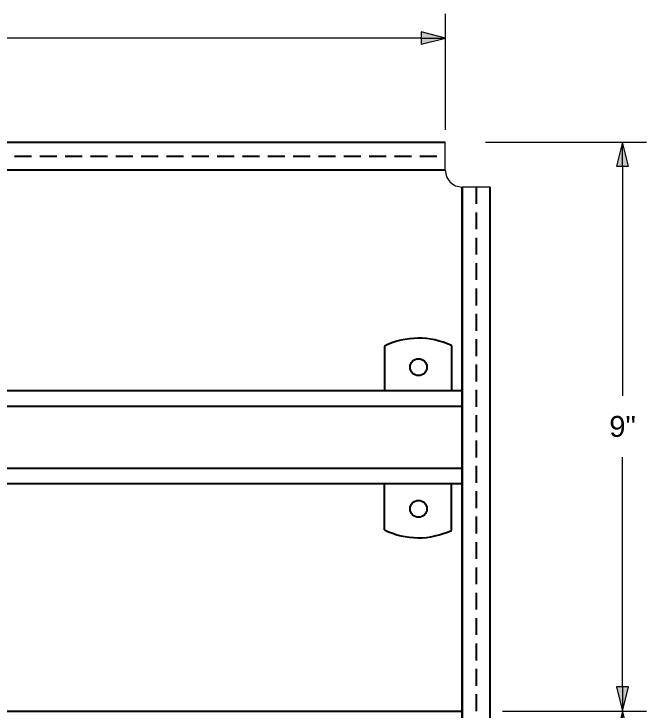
# Model space of a CAD drawing. Header units: inches. Extents: x -38 to 199, y -310 to 64.
# Drawn here: x 46.2 to 55.72, y 51.34 to 61.65 of the extents above; entities that cross this region are included whole.
import ezdxf

# ---------------------------------------------------------------- set-up
doc = ezdxf.new("R2010")
doc.units = ezdxf.units.IN
doc.header["$MEASUREMENT"] = 0
doc.linetypes.add('HIDDEN', pattern=[0.375, 0.25, -0.125])
doc.layers.add('DIMENSION (ANSI)', color=7, linetype='Continuous', lineweight=9)
doc.styles.add('Note Text (ANSI)', font='arial.ttf')
doc.dimstyles.new('DIM_0', dxfattribs={"dimscale": 4.75, "dimtxt": 0.065, "dimasz": 0.075, "dimexe": 0.075, "dimexo": 0.125, "dimgap": 0.0625, "dimtad": 0, "dimtih": 1, "dimtoh": 1, "dimrnd": 1e-08, "dimzin": 0, "dimdsep": 46, "dimlunit": 5, "dimtxsty": 'Note Text (ANSI)', "dimblk": 'Filled-1', "dimcen": 0.09, "dimdle": 0.45, "dimclrd": 256, "dimclre": 256, "dimclrt": 256, "dimadec": 0, "dimazin": 1, "dimtm": 1e-09, "dimtfac": 1.263158, "dimtofl": 0, "dimtmove": 0, "dimatfit": 3, "dimfxl": 1, "dimfrac": 2, "dimtolj": 1, "dimtzin": 4, "dimlwd": -1, "dimlwe": -1, "dimarcsym": 0})

# ---------------------------------------------------------------- blocks, each defined once
blk = doc.blocks.new('Filled-1')
at = {"color": 0}
for p, q in [((0, 0), (-1, 0.25)), ((-1, 0.25), (-1, -0.25)), ((-1, 0), (0, 0)), ((-1, -0.25), (0, 0))]:
    blk.add_line(p, q, dxfattribs=at)
blk.add_solid([(-1, -0.25), (0, 0), (-1, 0.25)], dxfattribs=at)
blk = doc.blocks.new('*D118')
at = {"layer": 'DEFPOINTS', "color": 0, "transparency": 16777216}
for p in [(52.586, 61.293), (18.083, 59.303), (52.586, 59.34)]:
    blk.add_point(p, dxfattribs=at)
at = {"layer": 'DIMENSION (ANSI)', "transparency": 16777216}
for p, q in [((18.083, 59.897), (18.083, 61.649)), ((52.586, 59.933), (52.586, 61.649)), ((18.439, 61.293), (34.74, 61.293)), ((52.23, 61.293), (35.929, 61.293))]:
    blk.add_line(p, q, dxfattribs=at)
at = {"layer": 'DIMENSION (ANSI)', "transparency": 16777216, "xscale": 0.35625, "yscale": 0.35625, "zscale": 0.35625, "rotation": 180}
blk.add_blockref('Filled-1', (18.083, 61.293), dxfattribs=at)
at = {"layer": 'DIMENSION (ANSI)', "transparency": 16777216, "xscale": 0.35625, "yscale": 0.35625, "zscale": 0.35625}
blk.add_blockref('Filled-1', (52.586, 61.293), dxfattribs=at)
at = {"layer": 'DIMENSION (ANSI)', "transparency": 16777216, "insert": (35.334, 61.293), "char_height": 0.3088, "attachment_point": 5, "style": 'Note Text (ANSI)'}
blk.add_mtext('\\A1;36"', dxfattribs=at)
blk = doc.blocks.new('*D120')
at = {"layer": 'DEFPOINTS', "color": 0, "transparency": 16777216}
for p in [(52.586, 59.755), (52.836, 51.34), (55.208, 51.34)]:
    blk.add_point(p, dxfattribs=at)
at = {"layer": 'DIMENSION (ANSI)', "transparency": 16777216}
for p, q in [((53.18, 59.755), (55.564, 59.755)), ((55.208, 59.398), (55.208, 56.002)), ((55.208, 51.696), (55.208, 55.093)), ((53.43, 51.34), (55.564, 51.34))]:
    blk.add_line(p, q, dxfattribs=at)
at = {"layer": 'DIMENSION (ANSI)', "transparency": 16777216, "xscale": 0.35625, "yscale": 0.35625, "zscale": 0.35625}
for p, rotation in [((55.208, 59.755), 90), ((55.208, 51.34), 270)]:
    blk.add_blockref('Filled-1', p, dxfattribs=dict(at, rotation=rotation))
at = {"layer": 'DIMENSION (ANSI)', "transparency": 16777216, "insert": (55.208, 55.547), "char_height": 0.3088, "attachment_point": 5, "style": 'Note Text (ANSI)'}
blk.add_mtext('\\A1;9"', dxfattribs=at)
blk = doc.blocks.new('*D121')
at = {"layer": 'DEFPOINTS', "color": 0, "transparency": 16777216}
for p in [(52.836, 51.34), (52.836, 49.34), (55.208, 49.34)]:
    blk.add_point(p, dxfattribs=at)
at = {"layer": 'DIMENSION (ANSI)', "transparency": 16777216}
for p, q in [((53.43, 51.34), (55.564, 51.34)), ((55.208, 50.983), (55.208, 50.794)), ((55.208, 49.696), (55.208, 49.885)), ((53.43, 49.34), (55.564, 49.34))]:
    blk.add_line(p, q, dxfattribs=at)
at = {"layer": 'DIMENSION (ANSI)', "transparency": 16777216, "xscale": 0.35625, "yscale": 0.35625, "zscale": 0.35625}
for p, rotation in [((55.208, 51.34), 90), ((55.208, 49.34), 270)]:
    blk.add_blockref('Filled-1', p, dxfattribs=dict(at, rotation=rotation))
at = {"layer": 'DIMENSION (ANSI)', "transparency": 16777216, "insert": (55.209, 50.34), "char_height": 0.3088, "attachment_point": 5, "style": 'Note Text (ANSI)'}
blk.add_mtext('\\A1;2.25"', dxfattribs=at)

msp = doc.modelspace()

# ---------------------------------------------------------------- linework, layer by layer
for p, q in [((18.0858, 59.75455), (52.5858, 59.75455)), ((52.8358, 59.08955), (52.8358, 25.07736)), ((53.2508, 25.31553), (53.2508, 59.08955)), ((51.68821, 56.73743), (51.68821, 56.0677)), ((52.67471, 56.74395), (52.67471, 56.07422)), ((52.8358, 56.07422), (40.80675, 56.07422)), ((40.80675, 55.84922), (52.8358, 55.84922)), ((40.80675, 55.84922), (52.8358, 55.84922)), ((52.8358, 54.92422), (40.80675, 54.92422)), ((52.8358, 54.92422), (40.80675, 54.92422)), ((52.8358, 54.69922), (40.80675, 54.69922)), ((52.8358, 54.69922), (40.80675, 54.69922)), ((51.68821, 54.01805), (51.68821, 54.6927)), ((52.67471, 54.01153), (52.67471, 54.68618))]:
    msp.add_line(p, q)
at = {"color": 7, "linetype": 'Continuous', "lineweight": 15}
for p, q in [((52.5858, 59.33955), (52.5858, 59.75455)), ((53.2508, 59.08955), (52.8358, 59.08955))]:
    msp.add_line(p, q, dxfattribs=at)
at = {"linetype": 'HIDDEN'}
for p, q in [((18.0858, 59.54705), (52.5858, 59.54705)), ((53.0433, 59.08955), (53.0433, 25.3629))]:
    msp.add_line(p, q, dxfattribs=at)
for points in [[(52.5858, 59.33955), (18.0858, 59.33955)], [(52.5858, 59.33955), (18.0858, 59.33955)], [(17.8358, 51.33955), (52.8358, 51.33955), (52.8358, 59.08955)], [(52.8358, 25.49569), (52.8358, 59.08955)], [(17.8358, 51.33955), (52.8358, 51.33955), (52.8358, 49.33955), (17.8358, 49.33955), (17.8358, 51.33955)]]:
    msp.add_lwpolyline(points)
for centre in [(52.18821, 56.42493), (52.18821, 54.33055)]:
    msp.add_circle(centre, 0.125)
at = {"color": 7, "linetype": 'Continuous', "lineweight": 15}
msp.add_arc((52.8358, 59.33955), 0.25, 180, 270, dxfattribs=at)
for centre, start, end in [((52.18821, 55.71961), 64.59525, 116.162378), ((52.18821, 55.03588), 243.837622, 295.40475)]:
    msp.add_arc(centre, 1.134, start, end)

# ---------------------------------------------------------------- dimensions: what is measured, and where the dimension line sits
at = {"layer": 'DIMENSION (ANSI)'}
dim = msp.add_linear_dim(base=(52.5858, 61.29256), p1=(18.08318, 59.30349), p2=(52.5858, 59.33955), text='36"', dimstyle='DIM_0', override={"dimpost": '"', "dimtmove": 1}, dxfattribs=at)
dim.commit()
dim.dimension.update_dxf_attribs({"geometry": '*D118', "text_midpoint": (35.33449, 61.29256), "dimtype": 160})
dim = msp.add_linear_dim(base=(55.20823, 51.33955), p1=(52.5858, 59.75455), p2=(52.8358, 51.33955), angle=90, text='9"', dimstyle='DIM_0', override={"dimpost": '"', "dimtmove": 1}, dxfattribs=at)
dim.commit()
dim.dimension.update_dxf_attribs({"geometry": '*D120', "text_midpoint": (55.20823, 55.54705)})
dim = msp.add_linear_dim(base=(55.20823, 49.33955), p1=(52.8358, 51.33955), p2=(52.8358, 49.33955), angle=270, text='2.25"', dimstyle='DIM_0', override={"dimpost": '"', "dimtmove": 1}, dxfattribs=at)
dim.commit()
dim.dimension.update_dxf_attribs({"geometry": '*D121', "text_midpoint": (55.20945, 50.33955), "dimtype": 161})

doc.saveas('drawing.dxf')
